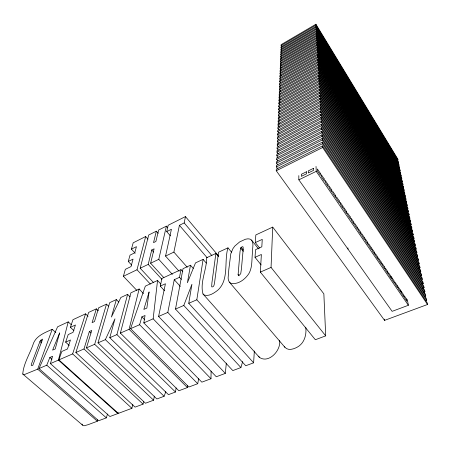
<?xml version="1.0" encoding="UTF-8"?>
<svg xmlns="http://www.w3.org/2000/svg" width="450" height="450" viewBox="0 0 450 450"><rect width="100%" height="100%" fill="white"/><g stroke="black" fill="none" stroke-linecap="round" stroke-linejoin="round"><path stroke-width="0.67" d="M198.737 378.394L197.719 383.709L188.865 387.017L130.573 328.657L139.607 324.72L141.879 316.879L145.041 315.484L143.82 322.881L201.847 382.162L210.982 378.748L211.101 371.087M305.752 327.189C306.731 334.738 304.397 343.277 297.321 347.119C293.659 349.132 288.169 350.978 284.912 347.304L229.32 282.082L228.414 280.266L228.127 277.988L228.831 269.269L230.805 253.732L232.993 248.546L234.849 246.032L239.687 241.892L245.464 239.226L247.972 238.821L250.014 239.107L251.539 240.086L258.536 248.878M238.106 274.764L240.013 251.696L240.632 248.102L241.127 247.331L242.556 246.645L243.011 246.87L243.208 247.933L243.096 250.29L241.403 269.111L240.722 273.735L239.344 275.169L238.511 275.293L238.106 274.764L239.006 275.839M276.249 170.764L276.311 169.116L322.566 145.873L427.123 302.659L427.5 304.504L384.553 320.377L276.249 170.764L322.65 147.493L322.566 145.873M278.038 169.211L276.396 166.933L276.463 165.313L322.358 142.127L426.251 298.384L426.623 300.206L425.312 300.696M277.774 164.869L276.542 163.159L276.604 161.561L322.155 138.437L425.391 294.165L425.756 295.965L424.451 296.454M277.914 161.156L276.688 159.446L276.75 157.871L321.958 134.803L424.541 290.008L424.901 291.78L423.591 292.281M278.049 157.494L276.829 155.784L276.891 154.232L321.761 131.226L423.703 285.902L424.058 287.651L422.752 288.152M278.19 153.889L276.969 152.173L277.031 150.649L321.57 127.699L422.871 281.846L423.225 283.573L421.931 284.074M278.325 150.334L277.11 148.618L277.166 147.111L321.379 124.228L422.055 277.847L422.404 279.551L321.463 125.707L321.379 124.228M278.46 146.835L277.245 145.114L277.301 143.629L321.193 120.808L421.251 273.892L421.594 275.58L420.294 276.086M278.595 143.381L277.38 141.66L277.436 140.197L321.007 117.439L420.452 269.994L420.795 271.659L419.501 272.166M278.724 139.978L277.509 138.257L277.566 136.811L320.827 114.114L419.664 266.147L420.002 267.789L418.702 268.301M278.848 136.62L277.639 134.899L277.695 133.47L320.647 110.841L418.888 262.344L419.22 263.964L417.926 264.476M278.977 133.312L277.768 131.586L277.824 130.179L320.473 107.617L418.123 258.587L418.449 260.19L417.167 260.702M279.101 130.05L277.898 128.317L277.948 126.934L320.299 104.434L417.364 254.88L417.69 256.461L416.391 256.984M279.219 126.832L278.021 125.1L278.077 123.733L320.124 101.301L416.616 251.218L416.936 252.782L320.197 102.639L320.124 101.301M279.343 123.654L278.145 121.922L278.196 120.578L319.956 98.207L415.879 247.601L416.194 249.143L414.894 249.671M279.461 120.521L278.269 118.789L278.319 117.461L319.793 95.158L415.147 244.024L415.463 245.554L319.86 96.463L319.793 95.158M279.579 117.433L278.387 115.701L278.438 114.39L319.629 92.154L414.428 240.497L414.737 242.004L319.697 93.437L319.629 92.154M279.298 113.811L278.505 112.652L278.556 111.358L319.466 89.19L413.719 237.009L414.022 238.494L412.746 239.029M279.81 111.381L278.623 109.642L278.674 108.366L319.303 86.265L413.016 233.561L413.314 235.035L319.371 87.514L319.303 86.265M279.923 108.411L278.736 106.672L278.786 105.413L319.146 83.379L412.318 230.158L412.616 231.609L319.213 84.611L319.146 83.379M279.641 104.906L278.848 103.742L278.899 102.499L318.994 80.533L411.632 226.794L411.924 228.229L319.056 81.748L318.994 80.533M280.142 102.594L278.961 100.851L279.011 99.624L318.836 77.726L410.951 223.47L411.244 224.888L318.904 78.924L318.836 77.726M280.254 99.742L279.073 97.999L279.124 96.789L318.684 74.953L410.282 220.179L410.569 221.586L318.752 76.134L318.684 74.953M279.968 96.345L279.186 95.181L279.231 93.983L318.538 72.219L409.618 216.934L409.899 218.317L408.628 218.863M280.074 93.566L279.293 92.402L279.338 91.221L318.392 69.525L408.96 213.722L409.241 215.094L318.454 70.672L318.392 69.525M280.569 91.401L279.399 89.651L279.444 88.487L318.246 66.859L408.313 210.549L408.589 211.905L318.308 67.995L318.246 66.859M280.676 88.689L279.501 86.94L279.546 85.793L318.099 64.232L407.672 207.411L407.947 208.749L318.161 65.351L318.099 64.232M280.389 85.433L279.608 84.268L279.653 83.132L317.959 61.639L407.042 204.311L407.312 205.633L318.021 62.741L317.959 61.639M280.491 82.789L279.709 81.624L279.754 80.499L317.818 59.074L406.412 201.24L406.682 202.551L405.399 203.113M280.592 80.179L279.81 79.009L279.855 77.901L317.683 56.548L405.793 198.208L406.058 199.502L317.739 57.623L317.683 56.548M280.688 77.603L279.911 76.433L279.956 75.336L317.543 54.051L405.18 195.21L405.444 196.493L317.604 55.114L317.543 54.051M281.177 75.645L280.012 73.884L280.052 72.804L317.407 51.581L404.578 192.246L404.837 193.511L317.469 52.633L317.407 51.581M280.884 72.54L280.108 71.37L280.148 70.301L317.278 49.146L403.976 189.309L404.235 190.564L317.334 50.186L317.278 49.146M280.98 70.059L280.204 68.884L280.243 67.826L317.143 46.744L403.386 186.412L403.639 187.65L317.199 47.767L317.143 46.744M281.07 67.601L280.299 66.431L280.339 65.385L317.014 44.37L402.801 183.544L403.048 184.77L317.07 45.383L317.014 44.37M281.166 65.171L280.395 64.001L280.434 62.972L316.884 42.019L402.221 180.703L402.469 181.918L316.941 43.02L316.884 42.019M281.256 62.775L280.485 61.605L280.524 60.587L316.761 39.701L401.647 177.896L401.889 179.094L316.817 40.691L316.761 39.701M281.346 60.407L280.581 59.237L280.62 58.23L316.637 37.412L401.079 175.123L401.321 176.304L316.688 38.391L316.637 37.412M281.436 58.067L280.671 56.897L280.71 55.901L316.513 35.151L400.517 172.373L400.759 173.548L316.564 36.118L316.513 35.151M281.526 55.755L280.761 54.579L280.8 53.601L316.389 32.918L399.966 169.656L400.202 170.814L316.44 33.868L316.389 32.918M281.616 53.471L280.851 52.296L280.884 51.322L316.271 30.707L399.414 166.967L399.651 168.114L316.322 31.652L316.271 30.707M281.7 51.21L280.935 50.034L280.974 49.072L316.147 28.524L398.869 164.306L399.105 165.442L316.198 29.458L316.147 28.524M281.784 48.971L281.025 47.801L281.059 46.851L316.029 26.37L398.334 161.674L398.559 162.799L316.08 27.287L316.029 26.37M281.869 46.766L281.109 45.591L281.143 44.651L315.917 24.238L397.8 159.064L398.025 160.178L315.962 25.144L315.917 24.238M261.174 264.954L255.021 257.321L261.377 254.475L260.347 272.098L315.338 339.739L325.704 335.863L271.058 267.429L272.717 227.104L255.836 234.928L255.302 242.578L259.661 248.062M279.568 340.279C281.441 350.173 268.746 363.999 259.346 357.311L203.006 293.974C199.688 282.392 206.865 269.572 206.64 257.726L215.882 253.446L218.588 256.657M242.668 361.547L240.913 367.56L232.819 370.586L175.494 309.077L183.786 305.466L191.931 284.276L188.758 303.3L245.756 365.749L253.62 362.812L254.334 350.994M255.021 257.321L255.549 249.666L261.821 246.825L262.254 239.389L255.302 242.578M164.542 290.751L160.262 286.127L165.437 283.753L158.586 316.451L216.292 376.762L225.315 373.393L226.339 363.105M210.982 378.748L153.152 318.814L157.551 280.479L145.333 286.144L130.573 328.657M215.882 253.446L211.928 282.701L211.657 286.554L212.006 287.004C214.47 286.875 214.166 283.697 214.656 281.998L218.559 252.203L227.964 247.849C223.852 261.248 229.444 280.035 217.575 290.385C213.879 293.141 209.166 296.527 204.322 295.104L203.006 293.974M107.511 413.978L106.352 417.864L98.64 420.744L38.97 368.578L46.766 365.181L49.837 357.48L52.571 356.271L50.4 363.6L109.941 416.52L117.883 413.55L118.091 412.178M143.483 293.569L139.146 289.007L130.905 292.826L120.381 333.096L178.864 390.757L187.403 387.562L187.712 385.498M253.62 362.812L196.819 299.784L203.096 259.374L195.502 262.89L187.397 282.774L190.463 265.23L183.009 268.684L175.494 309.077M165.797 391.697L164.115 396.27L156.887 398.97L98.01 342.849L105.367 339.643L114.975 318.819L109.778 337.719L168.446 394.65L175.466 392.023L176.147 387.906M181.389 279.388L179.516 277.301L180.968 269.629L161.927 278.449L160.262 286.127M143.634 401.406L143.072 404.134L135.084 407.121L75.876 352.496L83.981 348.964L89.353 331.521L91.749 330.452L86.428 347.895L145.479 403.234L153.596 400.202L154.389 396.101M225.315 373.393L167.811 312.424L174.251 279.714L179.516 277.301M211.888 255.606L184.191 222.919L185.451 216.596L168.165 225.259L166.725 231.604L170.421 235.839M179.083 271.243L165.549 256.089L173.886 252.096L179.421 225.292L184.191 222.919M69.249 345.471L65.644 342.141L70.464 339.981L67.477 348.975L61.757 351.501L58.911 359.887L118.35 413.376L131.906 408.308L132.801 404.229M165.549 256.089L171.428 229.264L166.725 231.604M163.89 277.74L150.626 263.233L158.777 259.329L166.382 226.153L167.766 227.745M150.626 263.233L154.102 248.828L151.734 249.986L148.208 264.392L140.186 268.234L153.501 282.561M158.192 233.286L156.341 231.188L153.534 242.634L155.88 241.481L158.642 230.034L166.382 226.153M120.381 333.096L129.082 329.304L139.146 289.007M50.4 363.6L58.438 360.096L68.226 321.874L71.286 324.765M140.186 268.234L148.714 235.013L156.341 231.188M55.828 332.629L52.217 329.293C45.276 332.55 36.922 335.374 33.587 342.973C30.319 353.267 23.496 363.274 22.764 374.034L83.143 425.616L84.178 425.762L88.003 424.721L97.369 421.223L97.723 419.873M136.901 290.452L123.39 276.283L136.997 269.764L145.676 236.531L148.016 239.147M109.778 337.719L116.921 334.603L127.626 294.345L130.061 296.871M135.203 253.243L131.428 249.143L133.211 242.781L145.676 236.531M131.614 265.039L128.267 261.456L130.028 255.144L134.758 252.816L136.44 246.656L131.428 249.143M118.789 302.062L116.342 299.576L111.414 317.076L120.847 297.489L127.626 294.345M123.39 276.283L125.342 269.325L131.006 266.586L133.043 259.121L128.267 261.456M98.01 342.849L109.682 302.664L116.342 299.576M86.428 347.895L94.674 344.301L106.509 304.132L108.489 306.118M98.331 310.804L96.345 308.846L92.093 322.644L94.461 321.57L98.668 307.766L106.509 304.132M75.876 352.496L88.633 312.418L96.345 308.846M58.911 359.887L72.653 353.902L85.562 313.841L88.076 316.282M65.644 342.141L68.209 334.553L72.984 332.392L75.442 324.99L70.386 327.308L73.969 330.677M70.386 327.308L72.973 319.674L85.562 313.841M22.764 374.034L24.401 374.574L37.682 369.141L52.217 329.293M39.926 341.522L31.59 363.611L31.219 365.214L31.629 365.614L32.833 365.276L42.609 339.109L40.877 340.189L39.926 341.522L41.484 342.923M38.97 368.578L57.6 326.796L68.226 321.874M281.109 45.591L315.962 25.144M281.025 47.801L316.08 27.287M280.935 50.034L316.198 29.458M280.851 52.296L316.322 31.652M280.761 54.579L316.44 33.868M280.671 56.897L316.564 36.118M280.581 59.237L316.688 38.391M280.485 61.605L316.817 40.691M280.395 64.001L316.941 43.02M280.299 66.431L317.07 45.383M280.204 68.884L317.199 47.767M280.108 71.37L317.334 50.186M280.012 73.884L317.469 52.633M279.911 76.433L317.604 55.114M279.81 79.009L317.739 57.623M279.709 81.624L317.88 60.171L317.818 59.074M279.608 84.268L318.021 62.741M279.501 86.94L318.161 65.351M279.399 89.651L318.308 67.995M279.293 92.402L318.454 70.672M279.186 95.181L318.6 73.389L318.538 72.219M279.073 97.999L318.752 76.134M278.961 100.851L318.904 78.924M278.848 103.742L319.056 81.748M278.736 106.672L319.213 84.611M278.623 109.642L319.371 87.514M278.505 112.652L319.534 90.456L319.466 89.19M278.387 115.701L319.697 93.437M278.269 118.789L319.86 96.463M278.145 121.922L320.029 99.529L319.956 98.207M278.021 125.1L320.197 102.639M277.898 128.317L320.372 105.795L320.299 104.434M277.768 131.586L320.546 108.99L320.473 107.617M277.639 134.899L320.726 112.241L320.647 110.841M277.509 138.257L320.906 115.532L320.827 114.114M277.38 141.66L321.086 118.873L321.007 117.439M277.245 145.114L321.272 122.265L321.193 120.808M277.11 148.618L321.463 125.707M276.969 152.173L321.654 129.206L321.57 127.699M276.829 155.784L321.846 132.75L321.761 131.226M276.688 159.446L322.043 136.35L321.958 134.803M276.542 163.159L322.245 140.006L322.155 138.437M276.396 166.933L322.447 143.724L322.358 142.127M407.368 299.514L408.369 305.28L392.124 311.349L298.845 179.831L316.226 171.354L316.035 166.455M143.82 322.881L153.152 318.814M158.586 316.451L167.811 312.424M188.758 303.3L196.819 299.784M260.347 272.098L271.058 267.429M229.32 282.082L230.822 283.298C238.039 284.912 245.109 279.36 248.878 273.611C252.641 267.092 251.561 259.172 252.551 251.977C252.18 248.102 254.205 243.467 251.539 240.086M37.682 369.141L97.369 421.223M46.766 365.181L106.352 417.864M49.837 357.48L51.919 359.342M58.438 360.096L117.883 413.55M40.877 340.189L41.917 341.128M72.653 353.902L131.906 408.308M83.981 348.964L143.072 404.134M94.674 344.301L153.596 400.202M89.353 331.521L90.877 332.978M105.367 339.643L164.115 396.27M116.921 334.603L175.466 392.023M129.082 329.304L187.403 387.562M139.607 324.72L197.719 383.709M141.879 316.879L144.821 319.899M136.997 269.764L150.322 284.034M157.551 280.479L160.869 284.074M183.786 305.466L240.913 367.56M148.208 264.392L161.955 279.377M174.251 279.714L180.349 286.447M151.734 249.986L153.619 252.073M158.777 259.329L172.35 274.365M180.968 269.629L182.829 271.721M173.886 252.096L187.256 267.266M190.463 265.23L193.219 268.374M203.096 259.374L206.297 263.098M179.421 225.292L207.169 257.794M185.451 216.596L218.644 256.061M227.964 247.849L231.519 252.152M241.127 247.331L243.338 250.054M240.632 248.102L243.287 251.364M272.717 227.104L323.859 293.85L325.704 335.863M316.226 171.354L408.369 305.28M322.65 147.493L427.5 304.504M322.447 143.724L426.623 300.206M322.245 140.006L425.756 295.965M322.043 136.35L424.901 291.78M321.654 129.206L423.225 283.573M321.846 132.75L424.058 287.651M321.272 122.265L421.594 275.58M320.906 115.532L420.002 267.789M321.086 118.873L420.795 271.659M320.726 112.241L419.22 263.964M320.546 108.99L418.449 260.19M320.372 105.795L417.69 256.461M320.029 99.529L416.194 249.143M319.534 90.456L414.022 238.494M318.6 73.389L409.899 218.317M317.88 60.171L406.682 202.551M258.716 356.181L259.346 357.311M284.372 346.32L284.912 347.304M82.024 424.052L82.412 425.064M401.158 291.206L401.529 293.445L403.847 296.814L403.464 294.576L398.036 286.656L398.402 288.889L400.736 292.292L400.365 290.053M391.714 277.431L392.057 279.647L394.436 283.112L394.088 280.89L388.507 272.751L388.839 274.961L391.241 278.46L390.898 276.244M384.39 319.151L384.553 320.377M347.901 247.871L348.013 249.171M298.822 175.618L298.845 179.831M149.079 292.044L146.852 308.081L143.837 309.426L149.079 292.044M59.602 332.989L55.209 348.964L52.605 350.128L59.602 332.989M306.512 171.765L301.337 174.302L301.359 176.338L306.551 173.796L306.512 171.765M313.504 168.334L308.284 170.899L308.329 172.924L313.571 170.364L313.504 168.334M320.293 173.244L317.374 168.992L317.458 171.023L320.389 175.286L320.293 173.244M324.169 178.898L321.277 174.69L321.379 176.732L324.276 180.945L324.169 178.898M327.999 184.494L325.147 180.326L325.26 182.379L328.129 186.553L327.999 184.494M331.796 190.029L328.973 185.906L329.102 187.971L331.937 192.099L331.796 190.029M335.554 195.514L332.758 191.43L332.899 193.506L335.711 197.595L335.554 195.514M339.277 200.936L336.504 196.898L336.662 198.984L339.441 203.029L339.277 200.936M342.956 206.308L340.217 202.309L340.386 204.407L343.136 208.412L342.956 206.308M346.601 211.629L343.89 207.669L344.07 209.773L346.798 213.744L346.601 211.629M350.213 216.894L347.524 212.974L347.721 215.089L350.421 219.015L350.213 216.894M353.79 222.109L351.124 218.227L351.338 220.348L354.009 224.241L353.79 222.109M357.328 227.273L354.69 223.425L354.915 225.562L357.559 229.41L357.328 227.273M360.832 232.386L358.223 228.578L358.459 230.721L361.074 234.534L360.832 232.386M364.303 237.448L361.716 233.674L361.963 235.828L364.556 239.602L364.303 237.448M367.74 242.46L365.181 238.725L365.439 240.885L368.004 244.626L367.74 242.46M371.143 247.427L368.606 243.726L368.876 245.897L371.424 249.598L371.143 247.427M374.518 252.343L372.004 248.681L372.285 250.858L374.805 254.526L374.518 252.343M377.854 257.214L375.368 253.586L375.66 255.769L378.157 259.403L377.854 257.214M381.161 262.041L378.697 258.446L379.001 260.64L381.476 264.234L381.161 262.041M384.441 266.816L381.999 263.261L382.314 265.461L384.761 269.021L384.441 266.816M387.686 271.553L385.267 268.026L385.594 270.231L388.018 273.763L387.686 271.553M397.243 285.491L394.892 282.066L395.246 284.287L397.603 287.724L397.243 285.491M406.536 299.053L404.246 295.718L404.629 297.956L406.924 301.298L406.536 299.053"/></g></svg>
